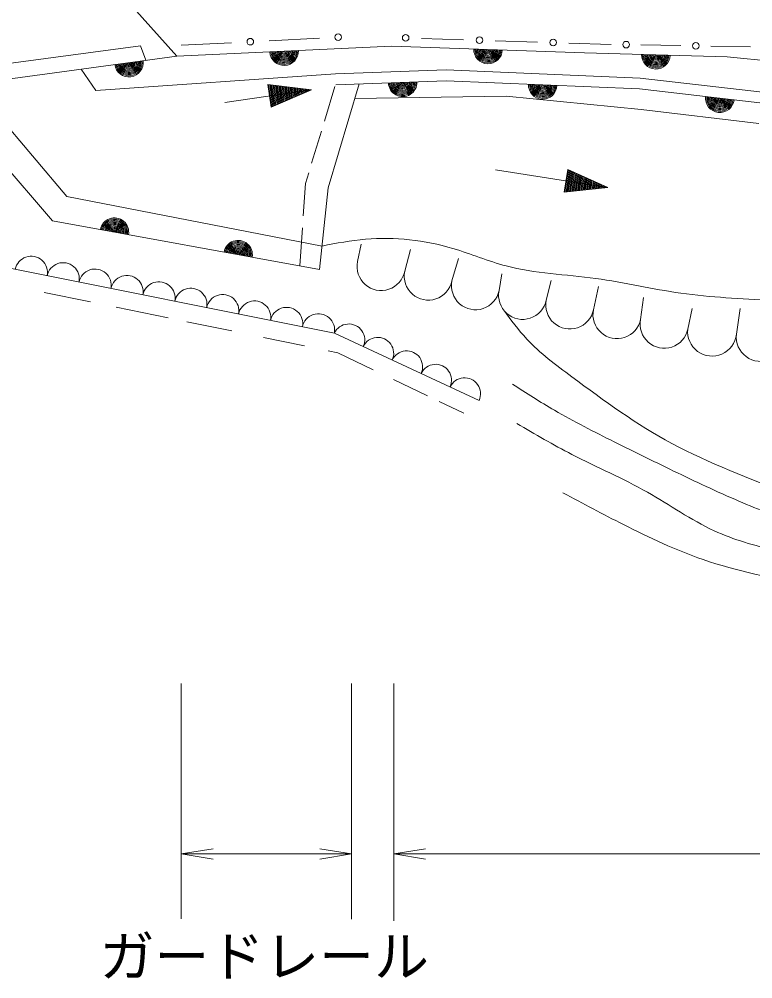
# Model space of a CAD drawing. Units: millimetres, scale not verified. Extents: x 40000 to 680000, y 20000 to 380000.
# Drawn here: x 441047 to 474456, y 243503 to 287194 of the extents above; entities that cross this region are included whole.
import ezdxf
from ezdxf.enums import TextEntityAlignment as Align

# ---------------------------------------------------------------- set-up
doc = ezdxf.new("R2010")
doc.units = ezdxf.units.MM
doc.header["$LTSCALE"] = 1000
for name, color, linetype, lineweight in [('M-BGD', 7, 'Continuous', 13), ('M-STR-STR1', 1, 'Continuous', 13), ('M-STR-STR3', 7, 'Continuous', 13)]:
    doc.layers.add(name, color=color, linetype=linetype, lineweight=lineweight)
doc.styles.add('ＭＳ ゴシック', font='')
doc.styles.get('ＭＳ ゴシック').set_extended_font_data('MS Gothic')

# ---------------------------------------------------------------- blocks, each defined once
blk = doc.blocks.new('open_arrow')
at = {"color": 0, "linetype": 'Continuous', "lineweight": -2}
blk.add_lwpolyline([(7.5, 1.25), (0, 0), (7.5, -1.25)], dxfattribs=at)

msp = doc.modelspace()

# ---------------------------------------------------------------- linework, layer by layer
at = {"layer": 'M-BGD'}
for p, q in [((452430, 286213), (454717, 286331)), ((461286, 286257), (459367, 286318)), ((464645, 286152), (462726, 286212)), ((433392, 284234), (446564, 285974)), ((446564, 285974), (446817, 285322)), ((448219, 285513), (458006, 285961)), ((448428, 286006), (450715, 286124)), ((458006, 285961), (466792, 285663)), ((468004, 286047), (466085, 286107)), ((471177, 285989), (469364, 286022)), ((474350, 285931), (472537, 285964)), ((466792, 285663), (473285, 285484)), ((473285, 285484), (490708, 283697)), ((443872, 284922), (444541, 283951)), ((455454, 284704), (460488, 284892)), ((460488, 284892), (469332, 284516)), ((444541, 283951), (455454, 284704)), ((469332, 284516), (476670, 283669)), ((437368, 284045), (442567, 278007)), ((438905, 284213), (443210, 279125)), ((452371, 284213), (452520, 283189)), ((454357, 283980), (452371, 284213)), ((452403, 284209), (452550, 283202)), ((452455, 284203), (452598, 283222)), ((452506, 284197), (452646, 283243)), ((452558, 284191), (452693, 283263)), ((452609, 284185), (452741, 283284)), ((452661, 284179), (452788, 283304)), ((452712, 284173), (452836, 283325)), ((452763, 284167), (452883, 283345)), ((452815, 284161), (452931, 283365)), ((452866, 284155), (452978, 283386)), ((452918, 284149), (453026, 283406)), ((452969, 284143), (453073, 283427)), ((453020, 284137), (453121, 283447)), ((453072, 284131), (453169, 283468)), ((453123, 284125), (453216, 283488)), ((453175, 284119), (453264, 283509)), ((453226, 284113), (453311, 283529)), ((453277, 284107), (453359, 283550)), ((453329, 284101), (453406, 283570)), ((453380, 284094), (453454, 283591)), ((453432, 284088), (453501, 283611)), ((453483, 284082), (453549, 283632)), ((453534, 284076), (453596, 283652)), ((453586, 284070), (453644, 283673)), ((453637, 284064), (453691, 283693)), ((453689, 284058), (453739, 283714)), ((453740, 284052), (453787, 283734)), ((453792, 284046), (453834, 283755)), ((453843, 284040), (453882, 283775)), ((453894, 284034), (453929, 283795)), ((453946, 284028), (453977, 283816)), ((453997, 284022), (454024, 283836)), ((454049, 284016), (454072, 283857)), ((454100, 284010), (454119, 283877)), ((454151, 284004), (454167, 283898)), ((454203, 283998), (454214, 283918)), ((454254, 283992), (454262, 283939)), ((454306, 283986), (454310, 283959)), ((454949, 282558), (455427, 284129)), ((455119, 279517), (456531, 284244)), ((455473, 284204), (460487, 284392)), ((460487, 284392), (469292, 284017)), ((469292, 284017), (476616, 283172)), ((450406, 283403), (454357, 283980)), ((454357, 283980), (452520, 283189)), ((456336, 283589), (463217, 283691)), ((463217, 283691), (469376, 283085)), ((469376, 283085), (474737, 282447)), ((454365, 280635), (454809, 282097)), ((454085, 279712), (454230, 280191)), ((462740, 280342), (467856, 279528)), ((466030, 280343), (465867, 279321)), ((466060, 280330), (465900, 279324)), ((466107, 280309), (465951, 279329)), ((466154, 280287), (466003, 279335)), ((467856, 279528), (466030, 280343)), ((466201, 280266), (466054, 279340)), ((466249, 280245), (466106, 279346)), ((466296, 280224), (466157, 279351)), ((466343, 280203), (466209, 279356)), ((466391, 280182), (466260, 279362)), ((466438, 280161), (466312, 279367)), ((466485, 280140), (466363, 279372)), ((466532, 280119), (466415, 279378)), ((466580, 280098), (466466, 279383)), ((466627, 280077), (466517, 279389)), ((466674, 280055), (466569, 279394)), ((453985, 278236), (454085, 279712)), ((466721, 280034), (466620, 279399)), ((466769, 280013), (466672, 279405)), ((466816, 279992), (466723, 279410)), ((466863, 279971), (466775, 279415)), ((466911, 279950), (466826, 279421)), ((466958, 279929), (466878, 279426)), ((467005, 279908), (466929, 279432)), ((467052, 279887), (466981, 279437)), ((467100, 279866), (467032, 279442)), ((467147, 279845), (467084, 279448)), ((467194, 279824), (467135, 279453)), ((467242, 279802), (467187, 279458)), ((467289, 279781), (467238, 279464)), ((467336, 279760), (467290, 279469)), ((467383, 279739), (467341, 279475)), ((467431, 279718), (467393, 279480)), ((467478, 279697), (467444, 279485)), ((467525, 279676), (467496, 279491)), ((467572, 279655), (467547, 279496)), ((467620, 279634), (467599, 279501)), ((454728, 275798), (455119, 279517)), ((467856, 279528), (465867, 279321)), ((467667, 279613), (467650, 279507)), ((467714, 279592), (467702, 279512)), ((467762, 279570), (467753, 279518)), ((467809, 279549), (467805, 279523)), ((443210, 279125), (454840, 276867)), ((442567, 278007), (454728, 275798)), ((453832, 275961), (453949, 277692)), ((435053, 276967), (455399, 272898)), ((456455, 276155), (456627, 276958)), ((458604, 275717), (458870, 276709)), ((460752, 275279), (461058, 276294)), ((462901, 274840), (463024, 275602)), ((465049, 274402), (465267, 275297)), ((467198, 273964), (467426, 275020)), ((442179, 274755), (444294, 274320)), ((469347, 273526), (469476, 274522)), ((445464, 274080), (447828, 273594)), ((471495, 273088), (471691, 274023)), ((473707, 272847), (473878, 274023)), ((448683, 273418), (450726, 272999)), ((452175, 272701), (454040, 272318)), ((455399, 272898), (461987, 269836)), ((455121, 272095), (455554, 272006)), ((455554, 272006), (457160, 271236)), ((458093, 270789), (459641, 270046)), ((460176, 269789), (461290, 269255))]:
    msp.add_line(p, q, dxfattribs=at)
for centre in [(451572, 286169), (455574, 286376), (458647, 286340), (462006, 286235), (465365, 286130), (468684, 286035), (471857, 285976)]:
    msp.add_circle(centre, 150, dxfattribs=at)
for centre, radius, start, end in [((453113, 285737), 650, 182.6211, 2.6211), ((453113, 285737), 600, 182.6211, 2.6211), ((453113, 285737), 550, 182.6211, 2.6211), ((453113, 285737), 500, 182.6211, 2.6211), ((453113, 285737), 450, 182.6211, 2.6211), ((453113, 285737), 400, 182.6211, 2.6211), ((453113, 285737), 350, 182.6211, 2.6211), ((453113, 285737), 300, 182.6211, 2.6211), ((453113, 285737), 250, 182.6211, 2.6211), ((453113, 285737), 200, 182.6211, 2.6211), ((453113, 285737), 150, 182.6211, 2.6211), ((453113, 285737), 100, 182.6211, 2.6211), ((453113, 285737), 50, 182.6211, 2.6211), ((462399, 285812), 650, 178.0585, 358.0585), ((462399, 285812), 600, 178.0585, 358.0585), ((462399, 285812), 550, 178.0585, 358.0585), ((462399, 285812), 500, 178.0585, 358.0585), ((462399, 285812), 450, 178.0585, 358.0585), ((462399, 285812), 400, 178.0585, 358.0585), ((462399, 285812), 350, 178.0585, 358.0585), ((462399, 285812), 300, 178.0585, 358.0585), ((462399, 285812), 250, 178.0585, 358.0585), ((462399, 285812), 200, 178.0585, 358.0585), ((462399, 285812), 150, 178.0585, 358.0585), ((462399, 285812), 100, 178.0585, 358.0585), ((462399, 285812), 50, 178.0585, 358.0585), ((446045, 285218), 650, 187.734, 7.734), ((446045, 285218), 600, 187.734, 7.734), ((470039, 285574), 650, 178.4235, 358.4235), ((470039, 285574), 600, 178.4235, 358.4235), ((470039, 285574), 550, 178.4235, 358.4235), ((470039, 285574), 500, 178.4235, 358.4235), ((470039, 285574), 450, 178.4235, 358.4235), ((470039, 285574), 400, 178.4235, 358.4235), ((470039, 285574), 350, 178.4235, 358.4235), ((470039, 285574), 300, 178.4235, 358.4235), ((470039, 285574), 250, 178.4235, 358.4235), ((470039, 285574), 200, 178.4235, 358.4235), ((470039, 285574), 150, 178.4235, 358.4235), ((470039, 285574), 100, 178.4235, 358.4235), ((470039, 285574), 50, 178.4235, 358.4235), ((446045, 285218), 550, 187.734, 7.734), ((446045, 285218), 500, 187.734, 7.734), ((446045, 285218), 450, 187.734, 7.734), ((446045, 285218), 400, 187.734, 7.734), ((446045, 285218), 350, 187.734, 7.734), ((446045, 285218), 300, 187.734, 7.734), ((446045, 285218), 250, 187.734, 7.734), ((446045, 285218), 200, 187.734, 7.734), ((446045, 285218), 150, 187.734, 7.734), ((446045, 285218), 100, 187.734, 7.734), ((446045, 285218), 50, 187.734, 7.734), ((458509, 284318), 650, 182.1409, 2.1409), ((458509, 284318), 600, 182.1409, 2.1409), ((458509, 284318), 550, 182.1409, 2.1409), ((458509, 284318), 500, 182.1409, 2.1409), ((458509, 284318), 450, 182.1409, 2.1409), ((458509, 284318), 400, 182.1409, 2.1409), ((458509, 284318), 350, 182.1409, 2.1409), ((458509, 284318), 300, 182.1409, 2.1409), ((458509, 284318), 250, 182.1409, 2.1409), ((458509, 284318), 200, 182.1409, 2.1409), ((458509, 284318), 150, 182.1409, 2.1409), ((458509, 284318), 100, 182.1409, 2.1409), ((458509, 284318), 50, 182.1409, 2.1409), ((464889, 284204), 650, 177.5634, 357.5634), ((464889, 284204), 600, 177.5634, 357.5634), ((464889, 284204), 550, 177.5634, 357.5634), ((464889, 284204), 500, 177.5634, 357.5634), ((464889, 284204), 450, 177.5634, 357.5634), ((464889, 284204), 400, 177.5634, 357.5634), ((464889, 284204), 350, 177.5634, 357.5634), ((464889, 284204), 300, 177.5634, 357.5634), ((464889, 284204), 250, 177.5634, 357.5634), ((464889, 284204), 200, 177.5634, 357.5634), ((464889, 284204), 150, 177.5634, 357.5634), ((464889, 284204), 100, 177.5634, 357.5634), ((464889, 284204), 50, 177.5634, 357.5634), ((472954, 283595), 650, 173.4181, 353.4181), ((472954, 283595), 600, 173.4181, 353.4181), ((472954, 283595), 550, 173.4181, 353.4181), ((472954, 283595), 500, 173.4181, 353.4181), ((472954, 283595), 450, 173.4181, 353.4181), ((472954, 283595), 400, 173.4181, 353.4181), ((472954, 283595), 350, 173.4181, 353.4181), ((472954, 283595), 300, 173.4181, 353.4181), ((472954, 283595), 250, 173.4181, 353.4181), ((472954, 283595), 200, 173.4181, 353.4181), ((472954, 283595), 150, 173.4181, 353.4181), ((472954, 283595), 100, 173.4181, 353.4181), ((472954, 283595), 50, 173.4181, 353.4181), ((445384, 277495), 650, 349.7067, 169.7067), ((445384, 277495), 600, 349.7067, 169.7067), ((445384, 277495), 550, 349.7067, 169.7067), ((445384, 277495), 500, 349.7067, 169.7067), ((445384, 277495), 450, 349.7067, 169.7067), ((445384, 277495), 400, 349.7067, 169.7067), ((445384, 277495), 350, 349.7067, 169.7067), ((445384, 277495), 300, 349.7067, 169.7067), ((445384, 277495), 250, 349.7067, 169.7067), ((445384, 277495), 200, 349.7067, 169.7067), ((445384, 277495), 150, 349.7067, 169.7067), ((445384, 277495), 100, 349.7067, 169.7067), ((445384, 277495), 50, 349.7067, 169.7067), ((451016, 276473), 650, 349.7067, 169.7067), ((451016, 276473), 600, 349.7067, 169.7067), ((451016, 276473), 550, 349.7067, 169.7067), ((451016, 276473), 500, 349.7067, 169.7067), ((451016, 276473), 450, 349.7067, 169.7067), ((451016, 276473), 400, 349.7067, 169.7067), ((451016, 276473), 350, 349.7067, 169.7067), ((451016, 276473), 300, 349.7067, 169.7067), ((451016, 276473), 250, 349.7067, 169.7067), ((451016, 276473), 200, 349.7067, 169.7067), ((451016, 276473), 150, 349.7067, 169.7067), ((451016, 276473), 100, 349.7067, 169.7067), ((441593, 275659), 741, 348.6901, 168.6901), ((451016, 276473), 50, 349.7067, 169.7067), ((457530, 275936), 1096, 168.4728, 348.4728), ((443046, 275368), 741, 348.6901, 168.6901), ((444499, 275078), 741, 348.6901, 168.6901), ((459678, 275498), 1096, 168.4728, 348.4728), ((445953, 274787), 741, 348.6901, 168.6901), ((461827, 275060), 1096, 168.4728, 348.4728), ((447406, 274496), 741, 348.6901, 168.6901), ((448859, 274206), 741, 348.6901, 168.6901), ((463975, 274621), 1096, 168.4728, 348.4728), ((450313, 273915), 741, 348.6901, 168.6901), ((466124, 274183), 1096, 168.4728, 348.4728), ((451766, 273624), 741, 348.6901, 168.6901), ((453219, 273334), 741, 348.6901, 168.6901), ((468272, 273745), 1096, 168.4728, 348.4728), ((454672, 273043), 741, 348.6901, 168.6901), ((470421, 273307), 1096, 168.4728, 348.4728), ((456058, 272592), 726, 335.0754, 155.0754), ((472601, 272968), 1113, 173.8005, 353.8005), ((457376, 271979), 726, 335.0754, 155.0754), ((474813, 272727), 1113, 173.8005, 353.8005), ((458693, 271367), 726, 335.0754, 155.0754), ((460011, 270755), 726, 335.0754, 155.0754), ((461329, 270142), 726, 335.0754, 155.0754)]:
    msp.add_arc(centre, radius, start, end, dxfattribs=at)
for points, knots in [([(454840, 276867), (455498, 276993), (456155, 277120), (456822, 277178), (458151, 277294), (459516, 277135), (460802, 276752), (461619, 276508), (462404, 276175), (463218, 275960), (464538, 275611), (465934, 275575), (467300, 275391), (468605, 275215), (469883, 274905), (471179, 274721), (472542, 274527), (473924, 274471), (475302, 274376), (476449, 274296), (477593, 274188), (478734, 274051), (481092, 273767), (483437, 273361), (485801, 273116), (487184, 272974), (488574, 272887), (489964, 272832), (491216, 272783), (492468, 272761), (493721, 272731), (498115, 272625), (502518, 272429), (506901, 272670), (509246, 272799), (511585, 273053), (513927, 273279), (515151, 273397), (516376, 273507), (517603, 273563), (519258, 273639), (520916, 273615), (522575, 273592)], [0, 0, 0, 0, 1, 1, 1, 2, 2, 2, 3, 3, 3, 4, 4, 4, 5, 5, 5, 6, 6, 6, 7, 7, 7, 8, 8, 8, 9, 9, 9, 10, 10, 10, 11, 11, 11, 12, 12, 12, 13, 13, 13, 14, 14, 14, 14]), ([(521907, 264704), (519883, 264929), (517859, 265153), (515829, 265233), (513718, 265316), (511602, 265243), (509486, 265233), (507459, 265223), (505432, 265271), (503408, 265233), (501052, 265189), (498699, 265029), (496338, 264969), (494531, 264923), (492719, 264936), (490921, 264836), (488764, 264718), (486628, 264438), (484446, 264242), (482872, 264101), (481274, 264003), (479755, 264308), (478511, 264558), (477320, 265077), (476121, 265563), (474304, 266300), (472471, 266961), (470770, 267876), (469171, 268736), (467690, 269821), (466211, 270915), (465490, 271449), (464768, 271984), (464163, 272633), (463780, 273043), (463443, 273498), (463106, 273954)], [0, 0, 0, 0, 1, 1, 1, 2, 2, 2, 3, 3, 3, 4, 4, 4, 5, 5, 5, 6, 6, 6, 7, 7, 7, 8, 8, 8, 9, 9, 9, 10, 10, 10, 11, 11, 11, 12, 12, 12, 12]), ([(463511, 270582), (464145, 270173), (464779, 269765), (465429, 269386), (466312, 268871), (467225, 268410), (468141, 267954), (469102, 267475), (470066, 267001), (471033, 266535), (472016, 266062), (473002, 265596), (474008, 265173), (474889, 264803), (475784, 264466), (476697, 264186), (477641, 263896), (478603, 263666), (479575, 263497), (480661, 263309), (481760, 263196), (482860, 263122), (484360, 263021), (485864, 262993), (487365, 263028), (488806, 263061), (490244, 263152), (491682, 263247), (494517, 263434), (497354, 263639), (500192, 263654), (502350, 263665), (504509, 263568), (506668, 263497), (508160, 263449), (509651, 263413), (511141, 263341), (512758, 263263), (514373, 263142), (515991, 263122), (517179, 263107), (518369, 263147), (519557, 263059), (520670, 262977), (521782, 262784), (522842, 262434), (524044, 262037), (525182, 261438), (526221, 260713), (527435, 259865), (528516, 258843), (529537, 257772), (530200, 257077), (530838, 256361), (531477, 255645)], [0, 0, 0, 0, 1, 1, 1, 2, 2, 2, 3, 3, 3, 4, 4, 4, 5, 5, 5, 6, 6, 6, 7, 7, 7, 8, 8, 8, 9, 9, 9, 10, 10, 10, 11, 11, 11, 12, 12, 12, 13, 13, 13, 14, 14, 14, 15, 15, 15, 16, 16, 16, 17, 17, 17, 18, 18, 18, 18]), ([(527222, 256396), (526363, 257156), (525504, 257916), (524563, 258554), (523516, 259264), (522367, 259824), (521184, 260306), (520147, 260729), (519083, 261092), (517993, 261276), (516465, 261533), (514884, 261438), (513331, 261589), (511935, 261725), (510561, 262060), (509171, 262183), (507567, 262326), (505941, 262186), (504321, 262183), (502481, 262180), (500650, 262354), (498815, 262402), (496659, 262459), (494498, 262342), (492339, 262246), (490514, 262165), (488689, 262099), (486865, 262090), (485228, 262081), (483591, 262117), (481953, 262183), (480813, 262230), (479672, 262291), (478543, 262434), (477524, 262563), (476514, 262758), (475508, 262997), (474544, 263225), (473585, 263493), (472693, 263904), (471636, 264391), (470675, 265079), (469658, 265656), (468541, 266290), (467357, 266790), (466217, 267377), (465366, 267814), (464540, 268299), (463714, 268784)], [0, 0, 0, 0, 1, 1, 1, 2, 2, 2, 3, 3, 3, 4, 4, 4, 5, 5, 5, 6, 6, 6, 7, 7, 7, 8, 8, 8, 9, 9, 9, 10, 10, 10, 11, 11, 11, 12, 12, 12, 13, 13, 13, 14, 14, 14, 15, 15, 15, 16, 16, 16, 16]), ([(465810, 265625), (466724, 265139), (467637, 264654), (468563, 264186), (469744, 263588), (470946, 263018), (472192, 262590), (473731, 262062), (475339, 261750), (476947, 261433), (478653, 261096), (480358, 260753), (482078, 260650), (483924, 260541), (485787, 260708), (487647, 260776), (489641, 260848), (491631, 260804), (493622, 260807), (495624, 260809), (497627, 260858), (499629, 260932), (501829, 261013), (504028, 261124), (506230, 261057), (507560, 261017), (508891, 260911), (510203, 260713), (511503, 260516), (512785, 260228), (514082, 259962), (515258, 259721), (516446, 259497), (517555, 259086), (519415, 258396), (521050, 257177), (522686, 255958)], [0, 0, 0, 0, 1, 1, 1, 2, 2, 2, 3, 3, 3, 4, 4, 4, 5, 5, 5, 6, 6, 6, 7, 7, 7, 8, 8, 8, 9, 9, 9, 10, 10, 10, 11, 11, 11, 12, 12, 12, 12])]:
    msp.add_open_spline(points, degree=3, knots=knots, dxfattribs=at)
at = {"layer": 'M-STR-STR1'}
for p in [(440340, 294316), (432712, 283407)]:
    msp.add_line(p, (448219, 285513), dxfattribs=at)
at = {"layer": 'M-STR-STR3'}
for p, q in [((448428, 256951), (448428, 246227)), ((456182, 256951), (456182, 246218)), ((458109, 256951), (458109, 246144)), ((448428, 249187), (456182, 249187)), ((458109, 249187), (563018, 249187))]:
    msp.add_line(p, q, dxfattribs=at)

# ---------------------------------------------------------------- block references
at = {"layer": 'M-STR-STR3', "xscale": 193, "yscale": 193}
for p in [(448428, 249187), (458109, 249187)]:
    msp.add_blockref('open_arrow', p, dxfattribs=at)
at = {"layer": 'M-STR-STR3', "xscale": 193, "yscale": 193, "rotation": 180}
msp.add_blockref('open_arrow', (456182, 249187), dxfattribs=at)

# ---------------------------------------------------------------- texts
at = {"layer": 'M-STR-STR3', "style": 'ＭＳ ゴシック'}
msp.add_text('ガードレール', height=1833, dxfattribs=at).set_placement((444709, 243061), align=Align.BOTTOM_LEFT)

doc.saveas('drawing.dxf')
